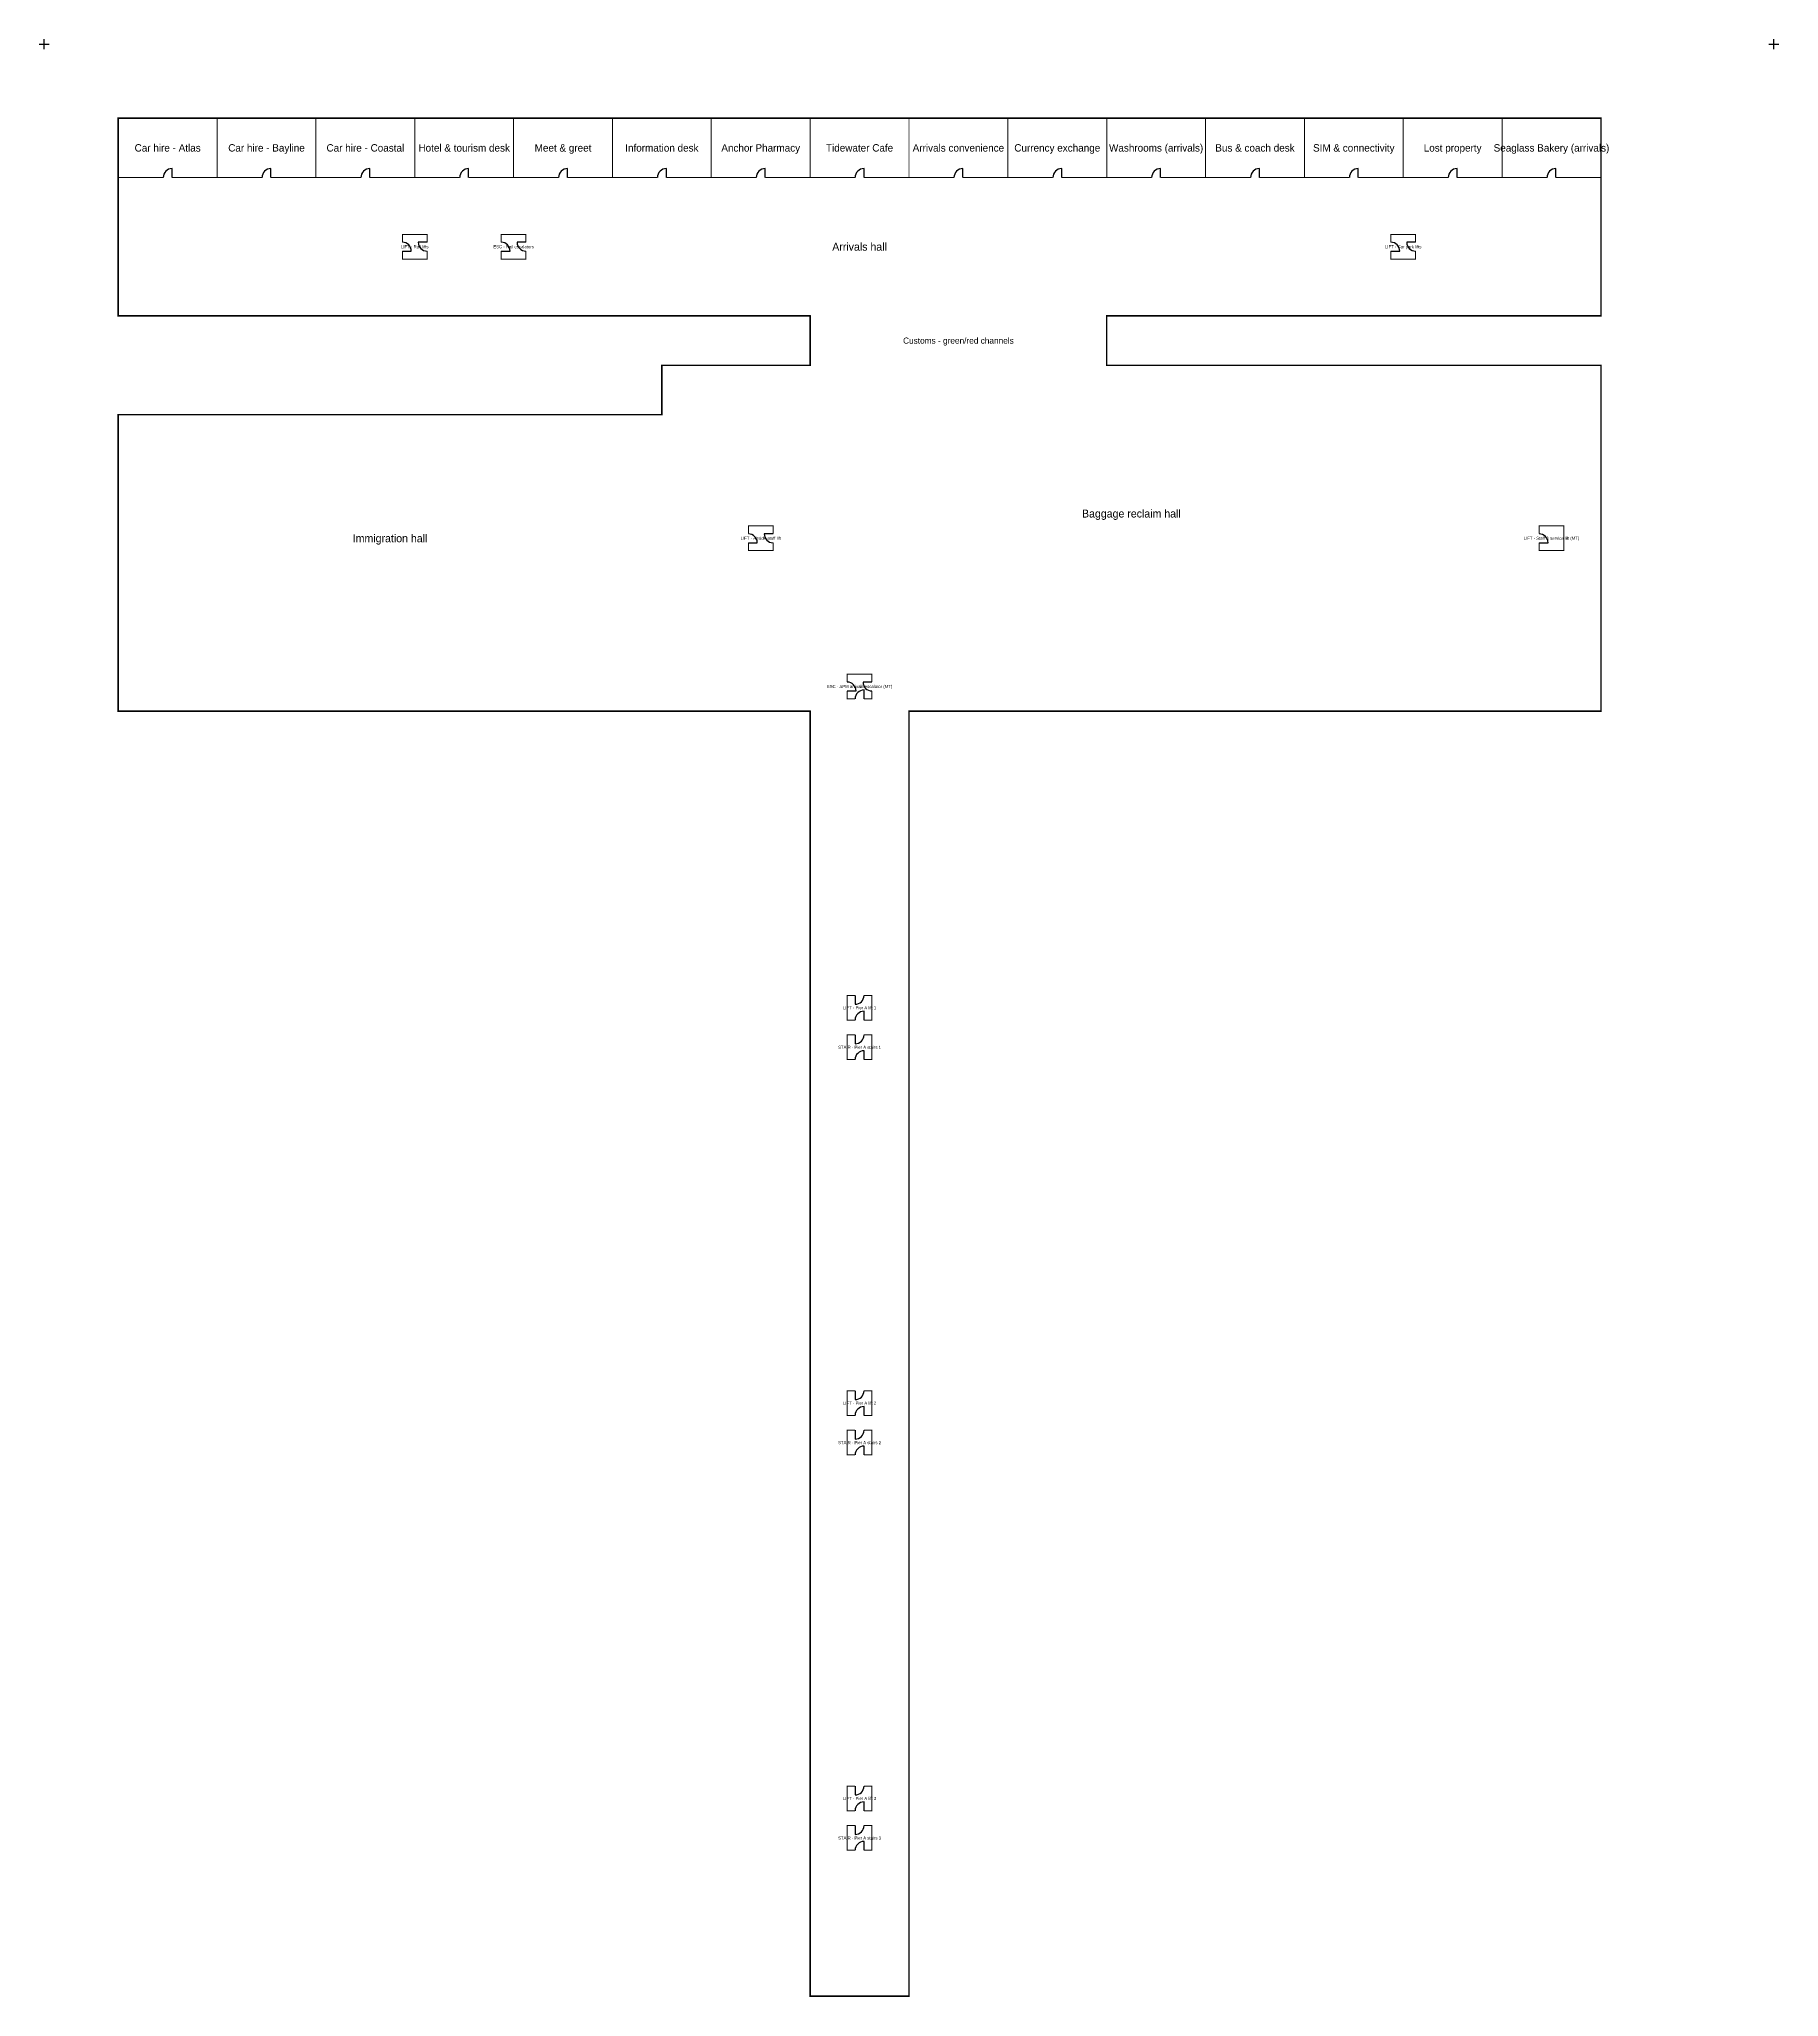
# Model space of a CAD drawing. Header units: metres. Extents: x -16 to 336, y -596 to 16.
# Drawn here: x -16 to 336, y -380.1 to 16 of the extents above; entities that cross this region are included whole.
import ezdxf
from ezdxf.enums import TextEntityAlignment as Align

# ---------------------------------------------------------------- set-up
doc = ezdxf.new("R2010")
doc.units = ezdxf.units.M
for name, color, linetype in [('A-DOOR', 3, 'Continuous'), ('A-REF', 1, 'Continuous'), ('A-TEXT', 2, 'Continuous'), ('A-WALL', 7, 'Continuous'), ('A-WALL-EXT', 7, 'Continuous')]:
    doc.layers.add(name, color=color, linetype=linetype)

msp = doc.modelspace()

# ---------------------------------------------------------------- linework, layer by layer
at = {"layer": 'A-DOOR'}
for p, q in [((10.9, -12), (10.9, -10.2)), ((30.9, -12), (30.9, -10.2)), ((50.9, -12), (50.9, -10.2)), ((70.9, -12), (70.9, -10.2)), ((90.9, -12), (90.9, -10.2)), ((110.9, -12), (110.9, -10.2)), ((130.9, -12), (130.9, -10.2)), ((150.9, -12), (150.9, -10.2)), ((170.9, -12), (170.9, -10.2)), ((190.9, -12), (190.9, -10.2)), ((210.9, -12), (210.9, -10.2)), ((230.9, -12), (230.9, -10.2)), ((250.9, -12), (250.9, -10.2)), ((270.9, -12), (270.9, -10.2)), ((290.9, -12), (290.9, -10.2)), ((57.5, -26.9), (59.3, -26.9)), ((62.5, -25.1), (60.7, -25.1)), ((77.5, -26.9), (79.3, -26.9)), ((82.5, -25.1), (80.7, -25.1)), ((257.5, -26.9), (259.3, -26.9)), ((262.5, -25.1), (260.7, -25.1)), ((127.5, -85.9), (129.3, -85.9)), ((132.5, -84.1), (130.7, -84.1)), ((287.5, -85.9), (289.3, -85.9)), ((152.5, -114.1), (150.7, -114.1)), ((147.5, -115.9), (149.3, -115.9)), ((150.9, -117.5), (150.9, -115.7)), ((149.1, -177.5), (149.1, -179.3)), ((150.9, -182.5), (150.9, -180.7)), ((149.1, -185.5), (149.1, -187.3)), ((150.9, -190.5), (150.9, -188.7)), ((149.1, -257.5), (149.1, -259.3)), ((150.9, -262.5), (150.9, -260.7)), ((149.1, -265.5), (149.1, -267.3)), ((150.9, -270.5), (150.9, -268.7)), ((149.1, -337.5), (149.1, -339.3)), ((150.9, -342.5), (150.9, -340.7)), ((149.1, -345.5), (149.1, -347.3)), ((150.9, -350.5), (150.9, -348.7))]:
    msp.add_line(p, q, dxfattribs=at)
for centre, start, end in [((10.9, -12), 90, 180), ((30.9, -12), 90, 180), ((50.9, -12), 90, 180), ((70.9, -12), 90, 180), ((90.9, -12), 90, 180), ((110.9, -12), 90, 180), ((130.9, -12), 90, 180), ((150.9, -12), 90, 180), ((170.9, -12), 90, 180), ((190.9, -12), 90, 180), ((210.9, -12), 90, 180), ((230.9, -12), 90, 180), ((250.9, -12), 90, 180), ((270.9, -12), 90, 180), ((290.9, -12), 90, 180), ((57.5, -26.9), 0, 90), ((62.5, -25.1), 180, -90), ((77.5, -26.9), 0, 90), ((82.5, -25.1), 180, -90), ((257.5, -26.9), 0, 90), ((262.5, -25.1), 180, -90), ((127.5, -85.9), 0, 90), ((132.5, -84.1), 180, -90), ((287.5, -85.9), 0, 90), ((147.5, -115.9), 0, 90), ((152.5, -114.1), 180, -90), ((150.9, -117.5), 90, 180), ((149.1, -177.5), -90, 0), ((150.9, -182.5), 90, 180), ((149.1, -185.5), -90, 0), ((150.9, -190.5), 90, 180), ((149.1, -257.5), -90, 0), ((150.9, -262.5), 90, 180), ((149.1, -265.5), -90, 0), ((150.9, -270.5), 90, 180), ((149.1, -337.5), -90, 0), ((150.9, -342.5), 90, 180), ((149.1, -345.5), -90, 0), ((150.9, -350.5), 90, 180)]:
    msp.add_arc(centre, 1.8, start, end, dxfattribs=at)
at = {"layer": 'A-REF'}
for p, q in [((-15, 14), (-15, 16)), ((335, 14), (335, 16)), ((-16, 15), (-14, 15)), ((334, 15), (336, 15))]:
    msp.add_line(p, q, dxfattribs=at)
at = {"layer": 'A-WALL', "const_width": 0.2}
for points in [[(9.1, -12), (0, -12), (0, 0), (20, 0), (20, -12), (10.9, -12)], [(29.1, -12), (20, -12), (20, 0), (40, 0), (40, -12), (30.9, -12)], [(49.1, -12), (40, -12), (40, 0), (60, 0), (60, -12), (50.9, -12)], [(69.1, -12), (60, -12), (60, 0), (80, 0), (80, -12), (70.9, -12)], [(89.1, -12), (80, -12), (80, 0), (100, 0), (100, -12), (90.9, -12)], [(109.1, -12), (100, -12), (100, 0), (120, 0), (120, -12), (110.9, -12)], [(129.1, -12), (120, -12), (120, 0), (140, 0), (140, -12), (130.9, -12)], [(149.1, -12), (140, -12), (140, 0), (160, 0), (160, -12), (150.9, -12)], [(169.1, -12), (160, -12), (160, 0), (180, 0), (180, -12), (170.9, -12)], [(189.1, -12), (180, -12), (180, 0), (200, 0), (200, -12), (190.9, -12)], [(209.1, -12), (200, -12), (200, 0), (220, 0), (220, -12), (210.9, -12)], [(229.1, -12), (220, -12), (220, 0), (240, 0), (240, -12), (230.9, -12)], [(249.1, -12), (240, -12), (240, 0), (260, 0), (260, -12), (250.9, -12)], [(269.1, -12), (260, -12), (260, 0), (280, 0), (280, -12), (270.9, -12)], [(289.1, -12), (280, -12), (280, 0), (300, 0), (300, -12), (290.9, -12)], [(57.5, -25.1), (57.5, -23.5), (62.5, -23.5), (62.5, -25.1)], [(77.5, -25.1), (77.5, -23.5), (82.5, -23.5), (82.5, -25.1)], [(257.5, -25.1), (257.5, -23.5), (262.5, -23.5), (262.5, -25.1)], [(62.5, -26.9), (62.5, -28.5), (57.5, -28.5), (57.5, -26.9)], [(82.5, -26.9), (82.5, -28.5), (77.5, -28.5), (77.5, -26.9)], [(262.5, -26.9), (262.5, -28.5), (257.5, -28.5), (257.5, -26.9)], [(127.5, -84.1), (127.5, -82.5), (132.5, -82.5), (132.5, -84.1)], [(287.5, -84.1), (287.5, -82.5), (292.5, -82.5), (292.5, -87.5), (287.5, -87.5), (287.5, -85.9)], [(132.5, -85.9), (132.5, -87.5), (127.5, -87.5), (127.5, -85.9)], [(147.5, -114.1), (147.5, -112.5), (152.5, -112.5), (152.5, -114.1)], [(149.1, -117.5), (147.5, -117.5), (147.5, -115.9)], [(152.5, -115.9), (152.5, -117.5), (150.9, -117.5)], [(149.1, -182.5), (147.5, -182.5), (147.5, -177.5), (149.1, -177.5)], [(150.9, -177.5), (152.5, -177.5), (152.5, -182.5), (150.9, -182.5)], [(149.1, -190.5), (147.5, -190.5), (147.5, -185.5), (149.1, -185.5)], [(150.9, -185.5), (152.5, -185.5), (152.5, -190.5), (150.9, -190.5)], [(149.1, -262.5), (147.5, -262.5), (147.5, -257.5), (149.1, -257.5)], [(150.9, -257.5), (152.5, -257.5), (152.5, -262.5), (150.9, -262.5)], [(149.1, -270.5), (147.5, -270.5), (147.5, -265.5), (149.1, -265.5)], [(150.9, -265.5), (152.5, -265.5), (152.5, -270.5), (150.9, -270.5)], [(149.1, -342.5), (147.5, -342.5), (147.5, -337.5), (149.1, -337.5)], [(150.9, -337.5), (152.5, -337.5), (152.5, -342.5), (150.9, -342.5)], [(149.1, -350.5), (147.5, -350.5), (147.5, -345.5), (149.1, -345.5)], [(150.9, -345.5), (152.5, -345.5), (152.5, -350.5), (150.9, -350.5)]]:
    msp.add_lwpolyline(points, dxfattribs=at)
at = {"layer": 'A-WALL-EXT', "const_width": 0.3}
msp.add_lwpolyline([(0, -40), (0, -40), (0, -40), (139.95, -40), (139.95, -40), (139.96, -40), (139.96, -40), (139.97, -40), (139.97, -40.01), (139.98, -40.01), (139.98, -40.01), (139.99, -40.01), (139.99, -40.02), (139.99, -40.02), (139.99, -40.03), (140, -40.03), (140, -40.04), (140, -40.04), (140, -40.05), (140, -40.05), (140, -49.95), (140, -49.95), (140, -49.96), (140, -49.96), (140, -49.97), (139.99, -49.97), (139.99, -49.98), (139.99, -49.98), (139.99, -49.99), (139.98, -49.99), (139.98, -49.99), (139.97, -49.99), (139.97, -50), (139.96, -50), (139.96, -50), (139.95, -50), (139.95, -50), (110, -50), (110, -50), (110, -50), (110, -59.95), (110, -59.95), (110, -59.96), (110, -59.96), (110, -59.97), (109.99, -59.97), (109.99, -59.98), (109.99, -59.98), (109.99, -59.99), (109.98, -59.99), (109.98, -59.99), (109.97, -59.99), (109.97, -60), (109.96, -60), (109.96, -60), (109.95, -60), (109.95, -60), (0, -60), (0, -60), (0, -60), (0, -120), (0, -120), (0, -120), (139.95, -120), (139.95, -120), (139.96, -120), (139.96, -120), (139.97, -120), (139.97, -120.01), (139.98, -120.01), (139.98, -120.01), (139.99, -120.01), (139.99, -120.02), (139.99, -120.02), (139.99, -120.03), (140, -120.03), (140, -120.04), (140, -120.04), (140, -120.05), (140, -120.05), (140, -380), (140, -380), (140, -380), (160, -380), (160, -380), (160, -380), (160, -120.05), (160, -120.05), (160, -120.04), (160, -120.04), (160, -120.03), (160.01, -120.03), (160.01, -120.02), (160.01, -120.02), (160.01, -120.01), (160.02, -120.01), (160.02, -120.01), (160.03, -120.01), (160.03, -120), (160.04, -120), (160.04, -120), (160.05, -120), (160.05, -120), (300, -120), (300, -120), (300, -120), (300, -50), (300, -50), (300, -50), (200.05, -50), (200.05, -50), (200.04, -50), (200.04, -50), (200.03, -50), (200.03, -49.99), (200.02, -49.99), (200.02, -49.99), (200.01, -49.99), (200.01, -49.98), (200.01, -49.98), (200.01, -49.97), (200, -49.97), (200, -49.96), (200, -49.96), (200, -49.95), (200, -49.95), (200, -40.05), (200, -40.05), (200, -40.04), (200, -40.04), (200, -40.03), (200.01, -40.03), (200.01, -40.02), (200.01, -40.02), (200.01, -40.01), (200.02, -40.01), (200.02, -40.01), (200.03, -40.01), (200.03, -40), (200.04, -40), (200.04, -40), (200.05, -40), (200.05, -40), (300, -40), (300, -40), (300, -40), (300, 0), (300, 0), (300, 0), (0, 0), (0, 0), (0, 0), (0, -40)], close=True, dxfattribs=at)

# ---------------------------------------------------------------- texts
at = {"layer": 'A-TEXT'}
for s, height, p in [('Car hire - Atlas', 1.5, (10, -6)), ('Car hire - Bayline', 1.5, (30, -6)), ('Car hire - Coastal', 1.5, (50, -6)), ('Hotel & tourism desk', 1.5, (70, -6)), ('Meet & greet', 1.5, (90, -6)), ('Information desk', 1.5, (110, -6)), ('Anchor Pharmacy', 1.5, (130, -6)), ('Tidewater Cafe', 1.5, (150, -6)), ('Arrivals convenience', 1.5, (170, -6)), ('Currency exchange', 1.5, (190, -6)), ('Washrooms (arrivals)', 1.5, (210, -6)), ('Bus & coach desk', 1.5, (230, -6)), ('SIM & connectivity', 1.5, (250, -6)), ('Lost property', 1.5, (270, -6)), ('Seaglass Bakery (arrivals)', 1.5, (290, -6)), ('LIFT · Rail lifts', 0.625, (60, -26)), ('ESC · Rail escalators', 0.625, (80, -26)), ('Arrivals hall', 1.6, (150, -26)), ('LIFT · Car park lifts', 0.625, (260, -26)), ('Customs - green/red channels', 1.25, (170, -45)), ('Baggage reclaim hall', 1.6, (205, -80)), ('Immigration hall', 1.6, (55, -85)), ('LIFT · Airside staff lift', 0.625, (130, -85)), ('LIFT · Staff & service lift (MT)', 0.625, (290, -85)), ('ESC · APM arrivals escalator (MT)', 0.625, (150, -115)), ('LIFT · Pier A lift 1', 0.625, (150, -180)), ('STAIR · Pier A stairs 1', 0.625, (150, -188)), ('LIFT · Pier A lift 2', 0.625, (150, -260)), ('STAIR · Pier A stairs 2', 0.625, (150, -268)), ('LIFT · Pier A lift 3', 0.625, (150, -340)), ('STAIR · Pier A stairs 3', 0.625, (150, -348))]:
    msp.add_text(s, height=height, dxfattribs=at).set_placement(p, align=Align.MIDDLE_CENTER)

doc.saveas('drawing.dxf')
